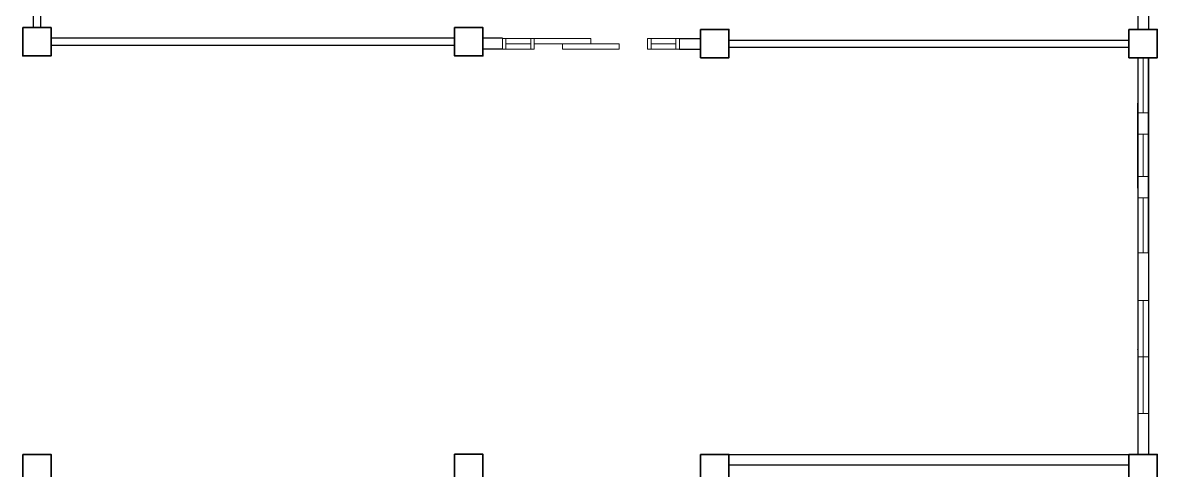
# Model space of a CAD drawing. Header units: millimetres. Extents: x 5 to 430, y 3 to 339.
# Drawn here: x 48.52 to 64.55, y 43 to 49.32 of the extents above; entities that cross this region are included whole.
import ezdxf

# ---------------------------------------------------------------- set-up
doc = ezdxf.new("R2010")
doc.units = ezdxf.units.MM
doc.header["$MEASUREMENT"] = 0

msp = doc.modelspace()

# ---------------------------------------------------------------- linework, layer by layer
at = {"color": 8, "linetype": 'ByBlock', "lineweight": 25}
for p, q in [((64.272, 51.953), (64.272, 49.228)), ((64.422, 51.953), (64.422, 49.228)), ((48.672, 51.878), (48.672, 49.254)), ((48.772, 51.878), (48.772, 49.254)), ((64.272, 48.828), (64.272, 43.228)), ((64.422, 48.828), (64.422, 43.228)), ((64.422, 46.076), (64.422, 48.828)), ((64.272, 46.988), (64.272, 48.188)), ((64.422, 46.988), (64.422, 48.188)), ((64.422, 47.752), (64.422, 48.052))]:
    msp.add_line(p, q, dxfattribs=at)
at = {"color": 8, "lineweight": 25}
for p, q in [((54.622, 49.104), (48.922, 49.104)), ((58.497, 49.078), (64.147, 49.078)), ((54.622, 49.004), (48.922, 49.004)), ((58.497, 48.978), (64.147, 48.978)), ((58.497, 43.228), (64.147, 43.228)), ((58.497, 43.078), (64.147, 43.078))]:
    msp.add_line(p, q, dxfattribs=at)
at = {"color": 8, "linetype": 'Continuous', "lineweight": 25}
for p, q in [((55.297, 49.104), (55.022, 49.104)), ((57.797, 49.102), (58.097, 49.102)), ((55.297, 48.952), (55.022, 48.952)), ((57.797, 48.952), (58.097, 48.952))]:
    msp.add_line(p, q, dxfattribs=at)
at = {"color": 8, "linetype": 'ByBlock', "lineweight": 13}
for p, q in [((55.697, 49.102), (55.347, 49.102)), ((57.397, 49.102), (57.747, 49.102)), ((55.347, 49.027), (55.697, 49.027)), ((55.697, 48.952), (55.347, 48.952)), ((57.747, 49.027), (57.397, 49.027)), ((57.397, 48.952), (57.747, 48.952))]:
    msp.add_line(p, q, dxfattribs=at)
at = {"color": 8, "linetype": 'ByBlock', "lineweight": 9}
for p, q in [((64.272, 48.188), (64.272, 48.828)), ((64.272, 48.052), (64.272, 48.828)), ((64.347, 48.828), (64.347, 48.052)), ((64.422, 48.188), (64.422, 48.828)), ((64.422, 48.052), (64.272, 48.052)), ((64.422, 47.752), (64.272, 47.752)), ((64.272, 47.752), (64.272, 47.152)), ((64.347, 47.752), (64.347, 47.152)), ((64.422, 47.452), (64.422, 47.752)), ((64.272, 47.152), (64.422, 47.152)), ((64.272, 47.152), (64.272, 46.852)), ((64.272, 46.988), (64.272, 46.226)), ((64.422, 46.988), (64.422, 46.226)), ((64.272, 46.852), (64.422, 46.852)), ((64.347, 46.852), (64.347, 46.077)), ((64.422, 46.852), (64.422, 46.076)), ((64.422, 46.226), (64.422, 46.076)), ((64.422, 46.076), (64.272, 46.078)), ((64.272, 45.313), (64.272, 46.076)), ((64.422, 45.313), (64.422, 46.076)), ((64.272, 45.978), (64.272, 43.228)), ((64.272, 43.803), (64.272, 45.403)), ((64.272, 45.403), (64.422, 45.403)), ((64.347, 45.403), (64.347, 43.803)), ((64.272, 44.113), (64.272, 45.313)), ((64.422, 44.113), (64.422, 45.313)), ((64.272, 44.603), (64.422, 44.603)), ((64.422, 44.603), (64.422, 43.803)), ((64.272, 44.113), (64.272, 43.228)), ((64.422, 44.113), (64.422, 43.228)), ((64.422, 43.803), (64.272, 43.803))]:
    msp.add_line(p, q, dxfattribs=at)
at = {"color": 8, "lineweight": 9, "ltscale": 0.4}
msp.add_line((64.272, 47.207), (64.272, 47.697), dxfattribs=at)
at = {"color": 8, "linetype": 'ByBlock', "lineweight": 35}
for points in [[(48.522, 49.254), (48.922, 49.254), (48.922, 48.854), (48.522, 48.854)], [(54.622, 49.254), (55.022, 49.254), (55.022, 48.854), (54.622, 48.854)], [(58.097, 49.228), (58.497, 49.228), (58.497, 48.828), (58.097, 48.828)], [(64.147, 49.228), (64.547, 49.228), (64.547, 48.828), (64.147, 48.828)], [(48.522, 43.228), (48.922, 43.228), (48.922, 42.828), (48.522, 42.828)], [(54.622, 43.229), (55.022, 43.229), (55.022, 42.829), (54.622, 42.829)], [(58.097, 43.228), (58.497, 43.228), (58.497, 42.828), (58.097, 42.828)], [(64.147, 43.228), (64.547, 43.228), (64.547, 42.828), (64.147, 42.828)]]:
    msp.add_lwpolyline(points, close=True, dxfattribs=at)
at = {"color": 8, "linetype": 'ByBlock', "lineweight": 13}
for points in [[(55.347, 49.102), (55.347, 48.952), (55.297, 48.952), (55.297, 49.102)], [(55.747, 49.102), (55.747, 48.952), (55.697, 48.952), (55.697, 49.102)], [(55.747, 49.102), (56.547, 49.102), (56.547, 49.027), (55.747, 49.027)], [(57.347, 49.102), (57.347, 48.952), (57.397, 48.952), (57.397, 49.102)], [(57.747, 49.102), (57.747, 48.952), (57.797, 48.952), (57.797, 49.102)], [(56.147, 49.027), (56.947, 49.027), (56.947, 48.952), (56.147, 48.952)]]:
    msp.add_lwpolyline(points, close=True, dxfattribs=at)
at = {"color": 8, "lineweight": 9}
for points in [[(64.272, 48.828), (64.422, 48.828), (64.422, 48.052), (64.272, 48.052)], [(64.272, 47.752), (64.422, 47.752), (64.422, 47.152), (64.272, 47.152)], [(64.272, 46.852), (64.422, 46.852), (64.422, 46.076), (64.272, 46.076)], [(64.272, 45.403), (64.422, 45.403), (64.422, 43.803), (64.272, 43.803)]]:
    msp.add_lwpolyline(points, close=True, dxfattribs=at)
at = {"color": 8, "linetype": 'ByBlock', "lineweight": 9}
for p in [(64.272, 47.588), (64.272, 44.713)]:
    msp.add_point(p, dxfattribs=at)

doc.saveas('drawing.dxf')
